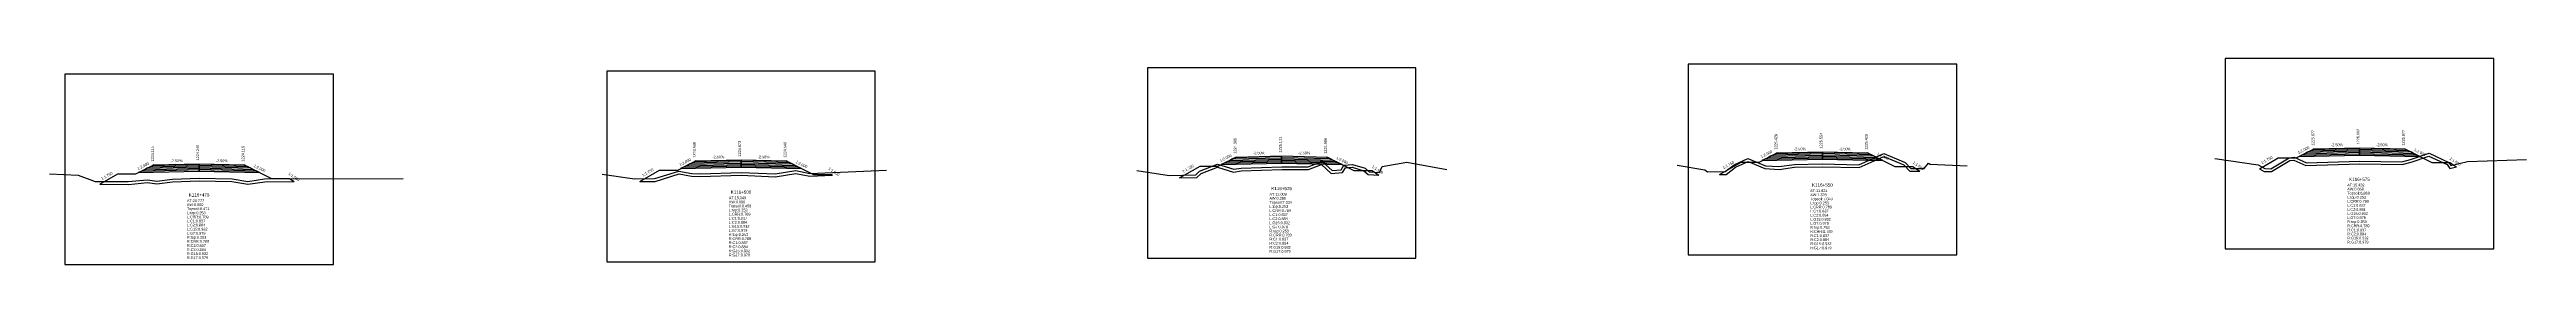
# Model space of a CAD drawing. Extents: x -7 to 78429, y 1189 to 1262.
# Drawn here: x 73274.6 to 73548.4, y 1213.1 to 1235.8 of the extents above; entities that cross this region are included whole.
import ezdxf
from ezdxf.enums import TextEntityAlignment as Align

# ---------------------------------------------------------------- set-up
doc = ezdxf.new("R2010")
doc.units = 0

msp = doc.modelspace()

# ---------------------------------------------------------------- linework, layer by layer
at = {"layer": 'A4_BORDER', "color": 7}
for points in [[(73455.748, 1214.22), (73485.448, 1214.22), (73485.448, 1235.22), (73455.748, 1235.22), (73455.748, 1214.22)], [(73515.131, 1214.849), (73544.831, 1214.849), (73544.831, 1235.849), (73515.131, 1235.849), (73515.131, 1214.849)], [(73276.254, 1213.131), (73305.954, 1213.131), (73305.954, 1234.131), (73276.254, 1234.131), (73276.254, 1213.131)], [(73336.176, 1213.437), (73365.876, 1213.437), (73365.876, 1234.437), (73336.176, 1234.437), (73336.176, 1213.437)], [(73395.952, 1213.832), (73425.652, 1213.832), (73425.652, 1234.832), (73395.952, 1234.832), (73395.952, 1213.832)]]:
    msp.add_lwpolyline(points, dxfattribs=at)
at = {"layer": 'CLEAR_GROUND', "color": 8}
for points in [[(73459.22, 1223.07), (73459.945, 1223.072), (73460.978, 1223.855), (73462.372, 1224.495), (73464.238, 1223.706), (73465.804, 1223.622), (73467.527, 1223.849), (73470.585, 1223.917), (73474.668, 1223.836), (73476.635, 1224.707), (73477.405, 1225.038), (73479.587, 1224.126), (73480.262, 1223.41), (73481.359, 1223.421)], [(73518.92, 1223.699), (73519.427, 1223.406), (73520.248, 1223.388), (73522.287, 1224.608), (73522.718, 1224.654), (73524.06, 1224.059), (73530.022, 1224.24), (73534.713, 1224.145), (73535.705, 1224.418), (73537.653, 1225.074), (73539.66, 1224.146), (73539.976, 1223.725), (73540.698, 1223.899)], [(73280.12, 1221.981), (73283.284, 1221.968), (73285.395, 1222.163), (73286.415, 1222.033), (73288.176, 1222.235), (73291.118, 1222.362), (73294.717, 1222.272), (73296.483, 1221.988), (73298.355, 1222.261), (73301.614, 1222.275)], [(73339.82, 1222.287), (73341.538, 1222.303), (73344.178, 1223.134), (73345.559, 1222.875), (73346.523, 1222.835), (73351.031, 1222.966), (73354.814, 1222.815), (73357.087, 1223.183), (73358.616, 1222.876), (73361.126, 1222.982)], [(73399.52, 1222.682), (73401.431, 1222.738), (73401.896, 1223.175), (73403.712, 1223.882), (73405.485, 1223.328), (73406.339, 1223.448), (73410.817, 1223.607), (73413.778, 1223.607), (73415.206, 1224.153), (73416.264, 1223.177), (73417.546, 1223.271), (73417.868, 1223.787), (73418.607, 1223.855), (73419.9, 1223.476), (73420.367, 1223.054), (73421.562, 1222.979)]]:
    msp.add_lwpolyline(points, dxfattribs=at)
at = {"layer": 'DESIGN_ROAD_TRIMMED', "color": 1}
for points in [[(73280.12, 1221.981), (73282.104, 1223.115), (73284.104, 1223.115), (73286.104, 1224.115), (73286.104, 1224.115), (73285.999, 1224.062), (73285.999, 1224.062), (73285.683, 1223.904), (73285.683, 1223.904), (73285.367, 1223.747), (73285.367, 1223.747), (73285.051, 1223.589), (73285.051, 1223.589), (73284.736, 1223.431), (73284.736, 1223.431), (73284.42, 1223.273), (73291.104, 1223.44), (73291.104, 1223.59), (73291.104, 1223.59), (73291.104, 1223.74), (73291.104, 1223.74), (73291.104, 1223.89), (73291.104, 1223.89), (73291.104, 1224.04), (73291.104, 1224.04), (73291.104, 1224.19), (73291.104, 1224.19), (73291.104, 1224.24), (73291.104, 1224.24), (73291.104, 1224.24), (73291.104, 1224.24), (73291.104, 1224.24), (73291.104, 1224.19), (73291.104, 1224.19), (73291.104, 1224.04), (73291.104, 1224.04), (73291.104, 1223.89), (73291.104, 1223.89), (73291.104, 1223.74), (73291.104, 1223.74), (73291.104, 1223.59), (73291.104, 1223.59), (73291.104, 1223.44), (73297.788, 1223.273), (73297.472, 1223.431), (73297.472, 1223.431), (73297.157, 1223.589), (73297.157, 1223.589), (73296.841, 1223.747), (73296.841, 1223.747), (73296.525, 1223.904), (73296.525, 1223.904), (73296.209, 1224.062), (73296.209, 1224.062), (73296.104, 1224.115), (73296.104, 1224.115), (73299.104, 1222.615), (73301.104, 1222.615), (73301.614, 1222.275)], [(73339.82, 1222.287), (73342.026, 1223.548), (73344.026, 1223.548), (73346.026, 1224.548), (73346.026, 1224.548), (73345.921, 1224.495), (73345.921, 1224.495), (73345.605, 1224.337), (73345.605, 1224.337), (73345.289, 1224.18), (73345.289, 1224.18), (73344.973, 1224.022), (73344.973, 1224.022), (73344.658, 1223.864), (73344.658, 1223.864), (73344.342, 1223.706), (73351.026, 1223.873), (73351.026, 1224.023), (73351.026, 1224.023), (73351.026, 1224.173), (73351.026, 1224.173), (73351.026, 1224.323), (73351.026, 1224.323), (73351.026, 1224.473), (73351.026, 1224.473), (73351.026, 1224.623), (73351.026, 1224.623), (73351.026, 1224.673), (73351.026, 1224.673), (73351.026, 1224.673), (73351.026, 1224.673), (73351.026, 1224.673), (73351.026, 1224.623), (73351.026, 1224.623), (73351.026, 1224.473), (73351.026, 1224.473), (73351.026, 1224.323), (73351.026, 1224.323), (73351.026, 1224.173), (73351.026, 1224.173), (73351.026, 1224.023), (73351.026, 1224.023), (73351.026, 1223.873), (73357.71, 1223.706), (73357.394, 1223.864), (73357.394, 1223.864), (73357.079, 1224.022), (73357.079, 1224.022), (73356.763, 1224.18), (73356.763, 1224.18), (73356.447, 1224.337), (73356.447, 1224.337), (73356.131, 1224.495), (73356.131, 1224.495), (73356.026, 1224.548), (73356.026, 1224.548), (73359.026, 1223.048), (73361.026, 1223.048), (73361.126, 1222.982)], [(73399.52, 1222.682), (73401.802, 1223.986), (73403.802, 1223.986), (73405.802, 1224.986), (73405.802, 1224.986), (73405.696, 1224.933), (73405.696, 1224.933), (73405.381, 1224.775), (73405.381, 1224.775), (73405.065, 1224.618), (73405.065, 1224.618), (73404.749, 1224.46), (73404.749, 1224.46), (73404.433, 1224.302), (73404.433, 1224.302), (73404.117, 1224.144), (73410.802, 1224.311), (73410.802, 1224.461), (73410.802, 1224.461), (73410.802, 1224.611), (73410.802, 1224.611), (73410.802, 1224.761), (73410.802, 1224.761), (73410.802, 1224.911), (73410.802, 1224.911), (73410.802, 1225.061), (73410.802, 1225.061), (73410.802, 1225.111), (73410.802, 1225.111), (73410.802, 1225.111), (73410.802, 1225.111), (73410.802, 1225.111), (73410.802, 1225.061), (73410.802, 1225.061), (73410.802, 1224.911), (73410.802, 1224.911), (73410.802, 1224.761), (73410.802, 1224.761), (73410.802, 1224.611), (73410.802, 1224.611), (73410.802, 1224.461), (73410.802, 1224.461), (73410.802, 1224.311), (73417.486, 1224.144), (73417.17, 1224.302), (73417.17, 1224.302), (73416.854, 1224.46), (73416.854, 1224.46), (73416.538, 1224.618), (73416.538, 1224.618), (73416.223, 1224.775), (73416.223, 1224.775), (73415.907, 1224.933), (73415.907, 1224.933), (73415.802, 1224.986), (73415.802, 1224.986), (73418.802, 1223.486), (73420.802, 1223.486), (73421.562, 1222.979)], [(73459.22, 1223.07), (73461.598, 1224.429), (73463.598, 1224.429), (73465.598, 1225.429), (73465.598, 1225.429), (73465.492, 1225.376), (73465.492, 1225.376), (73465.176, 1225.218), (73465.176, 1225.218), (73464.861, 1225.061), (73464.861, 1225.061), (73464.545, 1224.903), (73464.545, 1224.903), (73464.229, 1224.745), (73464.229, 1224.745), (73463.913, 1224.587), (73470.598, 1224.754), (73470.598, 1224.904), (73470.598, 1224.904), (73470.598, 1225.054), (73470.598, 1225.054), (73470.598, 1225.204), (73470.598, 1225.204), (73470.598, 1225.354), (73470.598, 1225.354), (73470.598, 1225.504), (73470.598, 1225.504), (73470.598, 1225.554), (73470.598, 1225.554), (73470.598, 1225.554), (73470.598, 1225.554), (73470.598, 1225.554), (73470.598, 1225.504), (73470.598, 1225.504), (73470.598, 1225.354), (73470.598, 1225.354), (73470.598, 1225.204), (73470.598, 1225.204), (73470.598, 1225.054), (73470.598, 1225.054), (73470.598, 1224.904), (73470.598, 1224.904), (73470.598, 1224.754), (73477.282, 1224.587), (73476.966, 1224.745), (73476.966, 1224.745), (73476.65, 1224.903), (73476.65, 1224.903), (73476.334, 1225.061), (73476.334, 1225.061), (73476.019, 1225.218), (73476.019, 1225.218), (73475.703, 1225.376), (73475.703, 1225.376), (73475.598, 1225.429), (73475.598, 1225.429), (73478.598, 1223.929), (73480.598, 1223.929), (73481.359, 1223.421)], [(73518.92, 1223.699), (73520.981, 1224.877), (73522.981, 1224.877), (73524.981, 1225.877), (73524.981, 1225.877), (73524.876, 1225.824), (73524.876, 1225.824), (73524.56, 1225.666), (73524.56, 1225.666), (73524.245, 1225.509), (73524.245, 1225.509), (73523.929, 1225.351), (73523.929, 1225.351), (73523.613, 1225.193), (73523.613, 1225.193), (73523.297, 1225.035), (73529.981, 1225.202), (73529.981, 1225.352), (73529.981, 1225.352), (73529.981, 1225.502), (73529.981, 1225.502), (73529.981, 1225.652), (73529.981, 1225.652), (73529.981, 1225.802), (73529.981, 1225.802), (73529.981, 1225.952), (73529.981, 1225.952), (73529.981, 1226.002), (73529.981, 1226.002), (73529.981, 1226.002), (73529.981, 1226.002), (73529.981, 1226.002), (73529.981, 1225.952), (73529.981, 1225.952), (73529.981, 1225.802), (73529.981, 1225.802), (73529.981, 1225.652), (73529.981, 1225.652), (73529.981, 1225.502), (73529.981, 1225.502), (73529.981, 1225.352), (73529.981, 1225.352), (73529.981, 1225.202), (73536.666, 1225.035), (73536.35, 1225.193), (73536.35, 1225.193), (73536.034, 1225.351), (73536.034, 1225.351), (73535.718, 1225.509), (73535.718, 1225.509), (73535.402, 1225.666), (73535.402, 1225.666), (73535.087, 1225.824), (73535.087, 1225.824), (73534.981, 1225.877), (73534.981, 1225.877), (73537.981, 1224.377), (73539.981, 1224.377), (73540.698, 1223.899)]]:
    msp.add_lwpolyline(points, dxfattribs=at)
at = {"layer": 'FINISHED_ROAD', "color": 2}
for points in [[(73282.104, 1223.115), (73284.104, 1223.115), (73286.104, 1224.115), (73286.104, 1224.115), (73291.104, 1224.24), (73296.104, 1224.115), (73296.104, 1224.115), (73299.104, 1222.615), (73301.104, 1222.615)], [(73342.026, 1223.548), (73344.026, 1223.548), (73346.026, 1224.548), (73346.026, 1224.548), (73351.026, 1224.673), (73356.026, 1224.548), (73356.026, 1224.548), (73359.026, 1223.048), (73361.026, 1223.048)], [(73401.802, 1223.986), (73403.802, 1223.986), (73405.802, 1224.986), (73405.802, 1224.986), (73410.802, 1225.111), (73415.802, 1224.986), (73415.802, 1224.986), (73418.802, 1223.486), (73420.802, 1223.486)], [(73461.598, 1224.429), (73463.598, 1224.429), (73465.598, 1225.429), (73465.598, 1225.429), (73470.598, 1225.554), (73475.598, 1225.429), (73475.598, 1225.429), (73478.598, 1223.929), (73480.598, 1223.929)], [(73520.981, 1224.877), (73522.981, 1224.877), (73524.981, 1225.877), (73524.981, 1225.877), (73529.981, 1226.002), (73534.981, 1225.877), (73534.981, 1225.877), (73537.981, 1224.377), (73539.981, 1224.377)]]:
    msp.add_lwpolyline(points, dxfattribs=at)
at = {"layer": 'LAYER_0', "color": 4}
for points in [[(73286.104, 1224.115), (73285.999, 1224.062), (73291.104, 1224.19), (73291.104, 1224.24)], [(73346.026, 1224.548), (73345.921, 1224.495), (73351.026, 1224.623), (73351.026, 1224.673)], [(73405.802, 1224.986), (73405.696, 1224.933), (73410.802, 1225.061), (73410.802, 1225.111)], [(73465.598, 1225.429), (73465.492, 1225.376), (73470.598, 1225.504), (73470.598, 1225.554)], [(73524.981, 1225.877), (73524.876, 1225.824), (73529.981, 1225.952), (73529.981, 1226.002)]]:
    msp.add_lwpolyline(points, dxfattribs=at)
at = {"layer": 'LAYER_1', "color": 4}
for points in [[(73345.921, 1224.495), (73345.605, 1224.337), (73351.026, 1224.473), (73351.026, 1224.623)], [(73405.696, 1224.933), (73405.381, 1224.775), (73410.802, 1224.911), (73410.802, 1225.061)], [(73465.492, 1225.376), (73465.176, 1225.218), (73470.598, 1225.354), (73470.598, 1225.504)], [(73524.876, 1225.824), (73524.56, 1225.666), (73529.981, 1225.802), (73529.981, 1225.952)], [(73285.999, 1224.062), (73285.683, 1223.904), (73291.104, 1224.04), (73291.104, 1224.19)]]:
    msp.add_lwpolyline(points, dxfattribs=at)
at = {"layer": 'LAYER_10', "color": 6}
for points in [[(73416.854, 1224.46), (73417.17, 1224.302), (73410.802, 1224.461), (73410.802, 1224.611)], [(73476.65, 1224.903), (73476.966, 1224.745), (73470.598, 1224.904), (73470.598, 1225.054)], [(73536.034, 1225.351), (73536.35, 1225.193), (73529.981, 1225.352), (73529.981, 1225.502)], [(73297.157, 1223.589), (73297.472, 1223.431), (73291.104, 1223.59), (73291.104, 1223.74)], [(73357.079, 1224.022), (73357.394, 1223.864), (73351.026, 1224.023), (73351.026, 1224.173)]]:
    msp.add_lwpolyline(points, dxfattribs=at)
at = {"layer": 'LAYER_11', "color": 6}
for points in [[(73417.17, 1224.302), (73417.486, 1224.144), (73410.802, 1224.311), (73410.802, 1224.461)], [(73476.966, 1224.745), (73477.282, 1224.587), (73470.598, 1224.754), (73470.598, 1224.904)], [(73536.35, 1225.193), (73536.666, 1225.035), (73529.981, 1225.202), (73529.981, 1225.352)], [(73297.472, 1223.431), (73297.788, 1223.273), (73291.104, 1223.44), (73291.104, 1223.59)], [(73357.394, 1223.864), (73357.71, 1223.706), (73351.026, 1223.873), (73351.026, 1224.023)]]:
    msp.add_lwpolyline(points, dxfattribs=at)
at = {"layer": 'LAYER_2', "color": 4}
for points in [[(73345.605, 1224.337), (73345.289, 1224.18), (73351.026, 1224.323), (73351.026, 1224.473)], [(73405.381, 1224.775), (73405.065, 1224.618), (73410.802, 1224.761), (73410.802, 1224.911)], [(73465.176, 1225.218), (73464.861, 1225.061), (73470.598, 1225.204), (73470.598, 1225.354)], [(73524.56, 1225.666), (73524.245, 1225.509), (73529.981, 1225.652), (73529.981, 1225.802)], [(73285.683, 1223.904), (73285.367, 1223.747), (73291.104, 1223.89), (73291.104, 1224.04)]]:
    msp.add_lwpolyline(points, dxfattribs=at)
at = {"layer": 'LAYER_3', "color": 4}
for points in [[(73345.289, 1224.18), (73344.973, 1224.022), (73351.026, 1224.173), (73351.026, 1224.323)], [(73405.065, 1224.618), (73404.749, 1224.46), (73410.802, 1224.611), (73410.802, 1224.761)], [(73464.861, 1225.061), (73464.545, 1224.903), (73470.598, 1225.054), (73470.598, 1225.204)], [(73524.245, 1225.509), (73523.929, 1225.351), (73529.981, 1225.502), (73529.981, 1225.652)], [(73285.367, 1223.747), (73285.051, 1223.589), (73291.104, 1223.74), (73291.104, 1223.89)]]:
    msp.add_lwpolyline(points, dxfattribs=at)
at = {"layer": 'LAYER_4', "color": 4}
for points in [[(73404.749, 1224.46), (73404.433, 1224.302), (73410.802, 1224.461), (73410.802, 1224.611)], [(73464.545, 1224.903), (73464.229, 1224.745), (73470.598, 1224.904), (73470.598, 1225.054)], [(73523.929, 1225.351), (73523.613, 1225.193), (73529.981, 1225.352), (73529.981, 1225.502)], [(73285.051, 1223.589), (73284.736, 1223.431), (73291.104, 1223.59), (73291.104, 1223.74)], [(73344.973, 1224.022), (73344.658, 1223.864), (73351.026, 1224.023), (73351.026, 1224.173)]]:
    msp.add_lwpolyline(points, dxfattribs=at)
at = {"layer": 'LAYER_5', "color": 4}
for points in [[(73404.433, 1224.302), (73404.117, 1224.144), (73410.802, 1224.311), (73410.802, 1224.461)], [(73464.229, 1224.745), (73463.913, 1224.587), (73470.598, 1224.754), (73470.598, 1224.904)], [(73523.613, 1225.193), (73523.297, 1225.035), (73529.981, 1225.202), (73529.981, 1225.352)], [(73284.736, 1223.431), (73284.42, 1223.273), (73291.104, 1223.44), (73291.104, 1223.59)], [(73344.658, 1223.864), (73344.342, 1223.706), (73351.026, 1223.873), (73351.026, 1224.023)]]:
    msp.add_lwpolyline(points, dxfattribs=at)
at = {"layer": 'LAYER_6', "color": 6}
for points in [[(73296.104, 1224.115), (73296.209, 1224.062), (73291.104, 1224.19), (73291.104, 1224.24)], [(73356.026, 1224.548), (73356.131, 1224.495), (73351.026, 1224.623), (73351.026, 1224.673)], [(73415.802, 1224.986), (73415.907, 1224.933), (73410.802, 1225.061), (73410.802, 1225.111)], [(73475.598, 1225.429), (73475.703, 1225.376), (73470.598, 1225.504), (73470.598, 1225.554)], [(73534.981, 1225.877), (73535.087, 1225.824), (73529.981, 1225.952), (73529.981, 1226.002)]]:
    msp.add_lwpolyline(points, dxfattribs=at)
at = {"layer": 'LAYER_7', "color": 6}
for points in [[(73356.131, 1224.495), (73356.447, 1224.337), (73351.026, 1224.473), (73351.026, 1224.623)], [(73415.907, 1224.933), (73416.223, 1224.775), (73410.802, 1224.911), (73410.802, 1225.061)], [(73475.703, 1225.376), (73476.019, 1225.218), (73470.598, 1225.354), (73470.598, 1225.504)], [(73535.087, 1225.824), (73535.402, 1225.666), (73529.981, 1225.802), (73529.981, 1225.952)], [(73296.209, 1224.062), (73296.525, 1223.904), (73291.104, 1224.04), (73291.104, 1224.19)]]:
    msp.add_lwpolyline(points, dxfattribs=at)
at = {"layer": 'LAYER_8', "color": 6}
for points in [[(73356.447, 1224.337), (73356.763, 1224.18), (73351.026, 1224.323), (73351.026, 1224.473)], [(73416.223, 1224.775), (73416.538, 1224.618), (73410.802, 1224.761), (73410.802, 1224.911)], [(73476.019, 1225.218), (73476.334, 1225.061), (73470.598, 1225.204), (73470.598, 1225.354)], [(73535.402, 1225.666), (73535.718, 1225.509), (73529.981, 1225.652), (73529.981, 1225.802)], [(73296.525, 1223.904), (73296.841, 1223.747), (73291.104, 1223.89), (73291.104, 1224.04)]]:
    msp.add_lwpolyline(points, dxfattribs=at)
at = {"layer": 'LAYER_9', "color": 6}
for points in [[(73356.763, 1224.18), (73357.079, 1224.022), (73351.026, 1224.173), (73351.026, 1224.323)], [(73416.538, 1224.618), (73416.854, 1224.46), (73410.802, 1224.611), (73410.802, 1224.761)], [(73476.334, 1225.061), (73476.65, 1224.903), (73470.598, 1225.054), (73470.598, 1225.204)], [(73535.718, 1225.509), (73536.034, 1225.351), (73529.981, 1225.502), (73529.981, 1225.652)], [(73296.841, 1223.747), (73297.157, 1223.589), (73291.104, 1223.74), (73291.104, 1223.89)]]:
    msp.add_lwpolyline(points, dxfattribs=at)
at = {"layer": 'NATURAL_GROUND', "color": 3}
for points in [[(73394.797, 1223.501), (73398.374, 1222.949), (73401.309, 1223.035), (73401.733, 1223.434), (73403.702, 1224.2), (73405.51, 1223.634), (73406.313, 1223.748), (73410.812, 1223.907), (73413.723, 1223.907), (73415.273, 1224.5), (73416.372, 1223.486), (73417.373, 1223.559), (73417.693, 1224.072), (73418.637, 1224.159), (73420.05, 1223.744), (73420.491, 1223.347), (73421.609, 1223.276), (73421.934, 1223.921), (73424.657, 1224.399), (73429.081, 1223.602)], [(73454.54, 1224.075), (73457.604, 1223.586), (73457.898, 1223.367), (73459.844, 1223.372), (73460.823, 1224.114), (73462.368, 1224.823), (73464.307, 1224.003), (73465.793, 1223.924), (73467.505, 1224.149), (73470.585, 1224.217), (73474.608, 1224.138), (73476.516, 1224.982), (73477.404, 1225.363), (73479.762, 1224.379), (73480.391, 1223.711), (73481.834, 1223.726), (73482.311, 1224.323), (73482.52, 1224.206), (73486.611, 1224.016)], [(73513.972, 1224.824), (73518.796, 1224.117), (73519.51, 1223.705), (73520.168, 1223.69), (73522.189, 1224.899), (73522.765, 1224.961), (73524.119, 1224.361), (73530.02, 1224.54), (73534.675, 1224.446), (73535.617, 1224.705), (73537.67, 1225.397), (73539.854, 1224.386), (73540.097, 1224.063), (73541.917, 1224.501), (73548.445, 1224.706)], [(73274.566, 1223.141), (73277.714, 1222.993), (73279.596, 1222.283), (73283.271, 1222.268), (73285.4, 1222.465), (73286.417, 1222.335), (73288.152, 1222.534), (73291.115, 1222.662), (73294.745, 1222.571), (73296.485, 1222.292), (73298.333, 1222.561), (73313.67, 1222.628)], [(73335.664, 1223.111), (73339.264, 1222.582), (73341.491, 1222.603), (73344.159, 1223.442), (73345.593, 1223.174), (73346.525, 1223.135), (73351.033, 1223.266), (73354.796, 1223.116), (73357.093, 1223.488), (73358.64, 1223.177), (73367.099, 1223.533)]]:
    msp.add_lwpolyline(points, dxfattribs=at)
at = {"layer": 'STRUCTURE_LEFT', "color": 4}
for points in [[(73286.104, 1224.115), (73285.999, 1224.062), (73285.999, 1224.062), (73285.683, 1223.904), (73285.683, 1223.904), (73285.367, 1223.747), (73285.367, 1223.747), (73285.051, 1223.589), (73285.051, 1223.589), (73284.736, 1223.431), (73284.736, 1223.431), (73284.42, 1223.273), (73291.104, 1223.44), (73291.104, 1223.59), (73291.104, 1223.59), (73291.104, 1223.74), (73291.104, 1223.74), (73291.104, 1223.89), (73291.104, 1223.89), (73291.104, 1224.04), (73291.104, 1224.04), (73291.104, 1224.19), (73291.104, 1224.19), (73291.104, 1224.24), (73291.104, 1224.24)], [(73346.026, 1224.548), (73345.921, 1224.495), (73345.921, 1224.495), (73345.605, 1224.337), (73345.605, 1224.337), (73345.289, 1224.18), (73345.289, 1224.18), (73344.973, 1224.022), (73344.973, 1224.022), (73344.658, 1223.864), (73344.658, 1223.864), (73344.342, 1223.706), (73351.026, 1223.873), (73351.026, 1224.023), (73351.026, 1224.023), (73351.026, 1224.173), (73351.026, 1224.173), (73351.026, 1224.323), (73351.026, 1224.323), (73351.026, 1224.473), (73351.026, 1224.473), (73351.026, 1224.623), (73351.026, 1224.623), (73351.026, 1224.673), (73351.026, 1224.673)], [(73405.802, 1224.986), (73405.696, 1224.933), (73405.696, 1224.933), (73405.381, 1224.775), (73405.381, 1224.775), (73405.065, 1224.618), (73405.065, 1224.618), (73404.749, 1224.46), (73404.749, 1224.46), (73404.433, 1224.302), (73404.433, 1224.302), (73404.117, 1224.144), (73410.802, 1224.311), (73410.802, 1224.461), (73410.802, 1224.461), (73410.802, 1224.611), (73410.802, 1224.611), (73410.802, 1224.761), (73410.802, 1224.761), (73410.802, 1224.911), (73410.802, 1224.911), (73410.802, 1225.061), (73410.802, 1225.061), (73410.802, 1225.111), (73410.802, 1225.111)], [(73465.598, 1225.429), (73465.492, 1225.376), (73465.492, 1225.376), (73465.176, 1225.218), (73465.176, 1225.218), (73464.861, 1225.061), (73464.861, 1225.061), (73464.545, 1224.903), (73464.545, 1224.903), (73464.229, 1224.745), (73464.229, 1224.745), (73463.913, 1224.587), (73470.598, 1224.754), (73470.598, 1224.904), (73470.598, 1224.904), (73470.598, 1225.054), (73470.598, 1225.054), (73470.598, 1225.204), (73470.598, 1225.204), (73470.598, 1225.354), (73470.598, 1225.354), (73470.598, 1225.504), (73470.598, 1225.504), (73470.598, 1225.554), (73470.598, 1225.554)], [(73524.981, 1225.877), (73524.876, 1225.824), (73524.876, 1225.824), (73524.56, 1225.666), (73524.56, 1225.666), (73524.245, 1225.509), (73524.245, 1225.509), (73523.929, 1225.351), (73523.929, 1225.351), (73523.613, 1225.193), (73523.613, 1225.193), (73523.297, 1225.035), (73529.981, 1225.202), (73529.981, 1225.352), (73529.981, 1225.352), (73529.981, 1225.502), (73529.981, 1225.502), (73529.981, 1225.652), (73529.981, 1225.652), (73529.981, 1225.802), (73529.981, 1225.802), (73529.981, 1225.952), (73529.981, 1225.952), (73529.981, 1226.002), (73529.981, 1226.002)]]:
    msp.add_lwpolyline(points, dxfattribs=at)
at = {"layer": 'STRUCTURE_RIGHT', "color": 6}
for points in [[(73291.104, 1224.24), (73291.104, 1224.24), (73291.104, 1224.19), (73291.104, 1224.19), (73291.104, 1224.04), (73291.104, 1224.04), (73291.104, 1223.89), (73291.104, 1223.89), (73291.104, 1223.74), (73291.104, 1223.74), (73291.104, 1223.59), (73291.104, 1223.59), (73291.104, 1223.44), (73297.788, 1223.273), (73297.472, 1223.431), (73297.472, 1223.431), (73297.157, 1223.589), (73297.157, 1223.589), (73296.841, 1223.747), (73296.841, 1223.747), (73296.525, 1223.904), (73296.525, 1223.904), (73296.209, 1224.062), (73296.209, 1224.062), (73296.104, 1224.115)], [(73351.026, 1224.673), (73351.026, 1224.673), (73351.026, 1224.623), (73351.026, 1224.623), (73351.026, 1224.473), (73351.026, 1224.473), (73351.026, 1224.323), (73351.026, 1224.323), (73351.026, 1224.173), (73351.026, 1224.173), (73351.026, 1224.023), (73351.026, 1224.023), (73351.026, 1223.873), (73357.71, 1223.706), (73357.394, 1223.864), (73357.394, 1223.864), (73357.079, 1224.022), (73357.079, 1224.022), (73356.763, 1224.18), (73356.763, 1224.18), (73356.447, 1224.337), (73356.447, 1224.337), (73356.131, 1224.495), (73356.131, 1224.495), (73356.026, 1224.548)], [(73410.802, 1225.111), (73410.802, 1225.111), (73410.802, 1225.061), (73410.802, 1225.061), (73410.802, 1224.911), (73410.802, 1224.911), (73410.802, 1224.761), (73410.802, 1224.761), (73410.802, 1224.611), (73410.802, 1224.611), (73410.802, 1224.461), (73410.802, 1224.461), (73410.802, 1224.311), (73417.486, 1224.144), (73417.17, 1224.302), (73417.17, 1224.302), (73416.854, 1224.46), (73416.854, 1224.46), (73416.538, 1224.618), (73416.538, 1224.618), (73416.223, 1224.775), (73416.223, 1224.775), (73415.907, 1224.933), (73415.907, 1224.933), (73415.802, 1224.986)], [(73470.598, 1225.554), (73470.598, 1225.554), (73470.598, 1225.504), (73470.598, 1225.504), (73470.598, 1225.354), (73470.598, 1225.354), (73470.598, 1225.204), (73470.598, 1225.204), (73470.598, 1225.054), (73470.598, 1225.054), (73470.598, 1224.904), (73470.598, 1224.904), (73470.598, 1224.754), (73477.282, 1224.587), (73476.966, 1224.745), (73476.966, 1224.745), (73476.65, 1224.903), (73476.65, 1224.903), (73476.334, 1225.061), (73476.334, 1225.061), (73476.019, 1225.218), (73476.019, 1225.218), (73475.703, 1225.376), (73475.703, 1225.376), (73475.598, 1225.429)], [(73529.981, 1226.002), (73529.981, 1226.002), (73529.981, 1225.952), (73529.981, 1225.952), (73529.981, 1225.802), (73529.981, 1225.802), (73529.981, 1225.652), (73529.981, 1225.652), (73529.981, 1225.502), (73529.981, 1225.502), (73529.981, 1225.352), (73529.981, 1225.352), (73529.981, 1225.202), (73536.666, 1225.035), (73536.35, 1225.193), (73536.35, 1225.193), (73536.034, 1225.351), (73536.034, 1225.351), (73535.718, 1225.509), (73535.718, 1225.509), (73535.402, 1225.666), (73535.402, 1225.666), (73535.087, 1225.824), (73535.087, 1225.824), (73534.981, 1225.877)]]:
    msp.add_lwpolyline(points, dxfattribs=at)

# ---------------------------------------------------------------- texts
at = {"layer": 'INFO_TEXT'}
for s, p in [('AT:15.432', (73528.631, 1221.749)), ('AW:0.668', (73528.631, 1221.299)), ('AT:20.777', (73289.754, 1220.031)), ('AW:0.000', (73289.754, 1219.581)), ('Topsoil:6.471', (73289.754, 1219.131)), ('L:top:0.253', (73289.754, 1218.681)), ('AT:15.349', (73349.676, 1220.337)), ('AW:0.000', (73349.676, 1219.887)), ('Topsoil:6.458', (73349.676, 1219.437)), ('L:top:0.253', (73349.676, 1218.987)), ('L:CRR:0.789', (73349.676, 1218.537)), ('AT:12.009', (73409.452, 1220.732)), ('AW:0.285', (73409.452, 1220.282)), ('Topsoil:7.034', (73409.452, 1219.832)), ('L:top:0.253', (73409.452, 1219.382)), ('L:CRR:0.789', (73409.452, 1218.932)), ('L:C1:0.837', (73409.452, 1218.482)), ('AT:11.621', (73469.248, 1221.12)), ('AW:1.328', (73469.248, 1220.67)), ('Topsoil:7.040', (73469.248, 1220.22)), ('L:top:0.253', (73469.248, 1219.77)), ('L:CRR:0.789', (73469.248, 1219.32)), ('L:C1:0.837', (73469.248, 1218.87)), ('Topsoil:6.869', (73528.631, 1220.849)), ('L:top:0.253', (73528.631, 1220.399)), ('L:CRR:0.789', (73528.631, 1219.949)), ('L:C1:0.837', (73528.631, 1219.499)), ('L:C2:0.884', (73528.631, 1219.049)), ('L:G15:0.932', (73528.631, 1218.599)), ('L:CRR:0.789', (73289.754, 1218.231)), ('L:C1:0.837', (73289.754, 1217.781)), ('L:C2:0.884', (73289.754, 1217.331)), ('L:G15:0.932', (73289.754, 1216.881)), ('L:G7:0.979', (73289.754, 1216.431)), ('R:top:0.253', (73289.754, 1215.981)), ('L:C1:0.837', (73349.676, 1218.087)), ('L:C2:0.884', (73349.676, 1217.637)), ('L:G15:0.932', (73349.676, 1217.187)), ('L:G7:0.979', (73349.676, 1216.737)), ('R:top:0.253', (73349.676, 1216.287)), ('R:CRR:0.789', (73349.676, 1215.837)), ('L:C2:0.884', (73409.452, 1218.032)), ('L:G15:0.932', (73409.452, 1217.582)), ('L:G7:0.979', (73409.452, 1217.132)), ('R:top:0.253', (73409.452, 1216.682)), ('R:CRR:0.789', (73409.452, 1216.232)), ('R:C1:0.837', (73409.452, 1215.782)), ('L:C2:0.884', (73469.248, 1218.42)), ('L:G15:0.932', (73469.248, 1217.97)), ('L:G7:0.979', (73469.248, 1217.52)), ('R:top:0.253', (73469.248, 1217.07)), ('R:CRR:0.789', (73469.248, 1216.62)), ('R:C1:0.837', (73469.248, 1216.17)), ('R:C2:0.884', (73469.248, 1215.72)), ('L:G7:0.979', (73528.631, 1218.149)), ('R:top:0.253', (73528.631, 1217.699)), ('R:CRR:0.789', (73528.631, 1217.249)), ('R:C1:0.837', (73528.631, 1216.799)), ('R:C2:0.884', (73528.631, 1216.349)), ('R:G15:0.932', (73528.631, 1215.899)), ('R:CRR:0.789', (73289.754, 1215.531)), ('R:C1:0.837', (73289.754, 1215.081)), ('R:C2:0.884', (73289.754, 1214.631)), ('R:G15:0.932', (73289.754, 1214.181)), ('R:G17:0.979', (73289.754, 1213.731)), ('R:C1:0.837', (73349.676, 1215.387)), ('R:C2:0.884', (73349.676, 1214.937)), ('R:G15:0.932', (73349.676, 1214.487)), ('R:G17:0.979', (73349.676, 1214.037)), ('R:C2:0.884', (73409.452, 1215.332)), ('R:G15:0.932', (73409.452, 1214.882)), ('R:G17:0.979', (73409.452, 1214.432)), ('R:G15:0.932', (73469.248, 1215.27)), ('R:G17:0.979', (73469.248, 1214.82)), ('R:G17:0.979', (73528.631, 1215.449))]:
    msp.add_text(s, height=0.3, dxfattribs=at).set_placement(p)
at = {"layer": 'LEFT_TEXT_H'}
for s, p in [('1224.986', (73405.802, 1225.346)), ('1225.429', (73465.598, 1225.789)), ('1225.877', (73524.981, 1226.237)), ('1224.115', (73286.104, 1224.475)), ('1224.548', (73346.026, 1224.908))]:
    msp.add_text(s, height=0.3, rotation=90, dxfattribs=at).set_placement(p)
at = {"layer": 'POINT_TEXT_H'}
for s, p in [('1225.111', (73410.802, 1225.471)), ('1225.554', (73470.598, 1225.914)), ('1226.002', (73529.981, 1226.362)), ('1224.240', (73291.104, 1224.6)), ('1224.673', (73351.026, 1225.033))]:
    msp.add_text(s, height=0.3, rotation=90, dxfattribs=at).set_placement(p)
at = {"layer": 'RIGHT_TEXT_H'}
for s, p in [('1224.986', (73415.802, 1225.346)), ('1225.429', (73475.598, 1225.789)), ('1225.877', (73534.981, 1226.237)), ('1224.115', (73296.104, 1224.475)), ('1224.548', (73356.026, 1224.908))]:
    msp.add_text(s, height=0.3, rotation=90, dxfattribs=at).set_placement(p)
at = {"layer": 'SLOPE_left'}
for s, rotation, p in [('1:2.000', 26.565, (73285.023, 1223.776)), ('1:2.000', 26.565, (73344.946, 1224.209)), ('1:2.000', 26.565, (73404.721, 1224.647)), ('1:1.750', 29.745, (73460.319, 1223.906)), ('1:2.000', 26.565, (73464.517, 1225.09)), ('1:1.750', 29.745, (73519.861, 1224.444)), ('1:2.000', 26.565, (73523.901, 1225.538)), ('1:1.750', 29.745, (73281.023, 1222.704)), ('1:1.750', 29.745, (73340.834, 1223.074)), ('1:1.750', 29.745, (73400.571, 1223.49))]:
    msp.add_text(s, height=0.3, rotation=rotation, dxfattribs=at).set_placement(p, align=Align.BOTTOM_CENTER)
at = {"layer": 'SLOPE_right'}
for s, rotation, p in [('1:2.000', -26.565, (73357.607, 1223.959)), ('1:2.000', -26.565, (73417.382, 1224.397)), ('1:2.000', -26.565, (73477.178, 1224.84)), ('1:1.500', -33.69, (73481.078, 1223.825)), ('1:2.000', -26.565, (73536.562, 1225.288)), ('1:1.500', -33.69, (73540.44, 1224.288)), ('1:2.000', -26.565, (73297.684, 1223.526)), ('1:1.500', -33.69, (73301.459, 1222.595)), ('1:1.500', -33.69, (73361.176, 1223.165)), ('1:1.500', -33.69, (73421.282, 1223.382))]:
    msp.add_text(s, height=0.3, rotation=rotation, dxfattribs=at).set_placement(p, align=Align.BOTTOM_CENTER)
at = {"layer": 'SLOPE_TEXT'}
for p in [(73288.604, 1224.418), (73293.604, 1224.418), (73348.526, 1224.851), (73353.526, 1224.851), (73408.302, 1225.289), (73413.302, 1225.289), (73468.098, 1225.732), (73473.098, 1225.732), (73527.481, 1226.179), (73532.481, 1226.179)]:
    msp.add_text('-2.50%', height=0.3, dxfattribs=at).set_placement(p, align=Align.CENTER)
at = {"layer": 'STATION_TITLE'}
for s, p in [('K116+525', (73410.802, 1221.332)), ('K116+550', (73470.598, 1221.72)), ('K116+575', (73529.981, 1222.349)), ('K116+475', (73291.104, 1220.631)), ('K116+500', (73351.026, 1220.937))]:
    msp.add_text(s, height=0.36, dxfattribs=at).set_placement(p, align=Align.CENTER)

doc.saveas('drawing.dxf')
